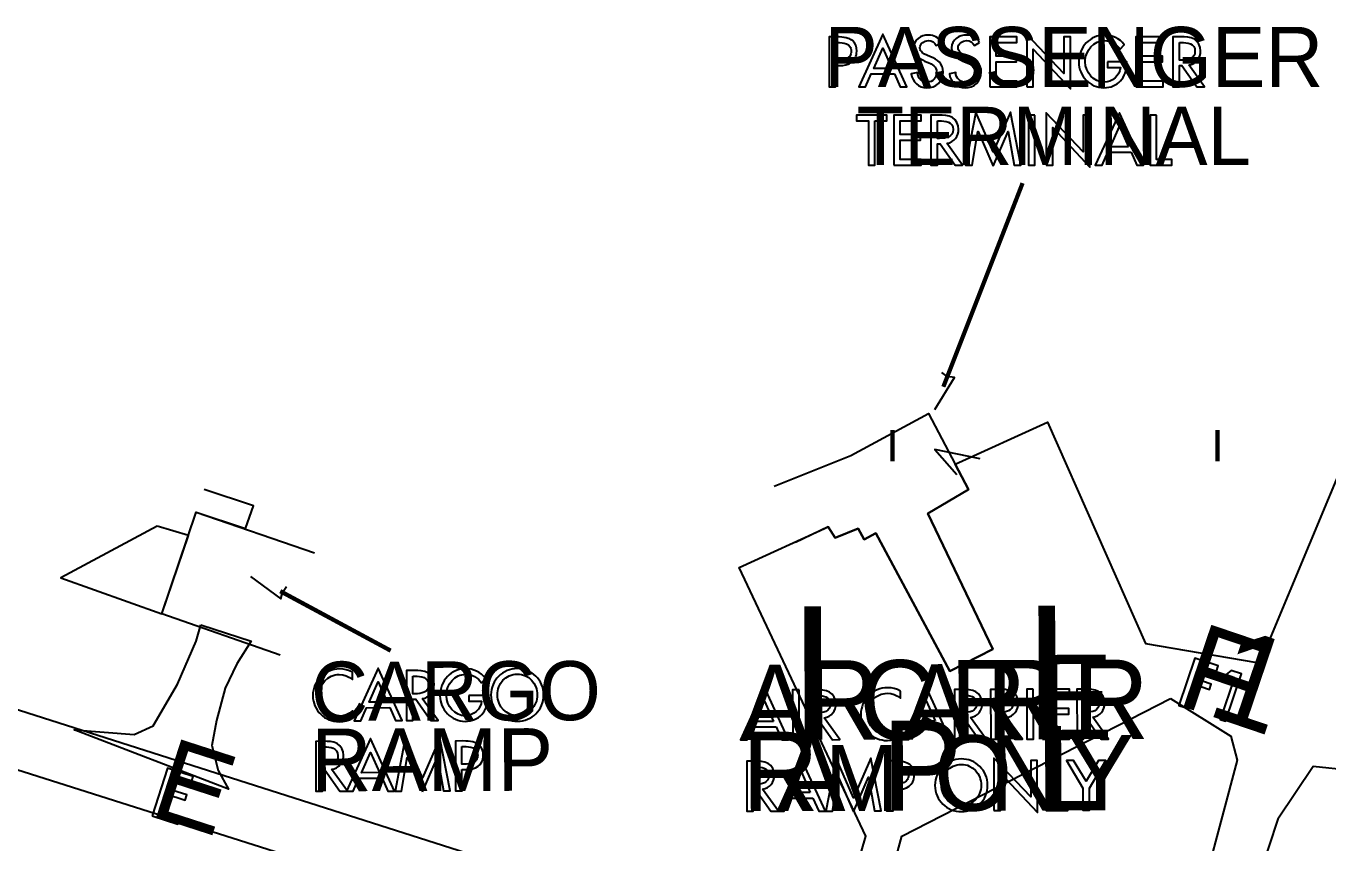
# Model space of a CAD drawing. Extents: x 0.25 to 5.47, y 0.33 to 5.65.
# Drawn here: x 2.484 to 4.146, y 4.317 to 5.36 of the extents above; entities that cross this region are included whole.
import ezdxf

# ---------------------------------------------------------------- set-up
doc = ezdxf.new("R2010")
doc.units = 0
doc.header["$MEASUREMENT"] = 0

msp = doc.modelspace()

# ---------------------------------------------------------------- linework, layer by layer
at = {"color": 0}
for points in [[(3.51753, 5.31), (3.52225, 5.31), (3.52681, 5.31028), (3.53097, 5.31099), (3.53489, 5.31233), (3.53819, 5.31418), (3.54085, 5.31668), (3.54292, 5.31988), (3.54372, 5.32183), (3.54432, 5.32374), (3.5446, 5.32596), (3.54471, 5.32835), (3.54443, 5.33251), (3.54346, 5.3361), (3.54183, 5.33919), (3.53928, 5.34179), (3.53765, 5.34293), (3.53581, 5.34392), (3.53375, 5.34472), (3.53125, 5.34543), (3.5286, 5.34581), (3.52572, 5.34625), (3.52235, 5.34651), (3.51878, 5.34651), (3.50933, 5.34651), (3.50933, 5.28276), (3.51753, 5.28276), (3.51753, 5.31)], [(3.51753, 5.33946), (3.51975, 5.33946), (3.52279, 5.33946), (3.52599, 5.33919), (3.52886, 5.3386), (3.53168, 5.33762), (3.53401, 5.33626), (3.53597, 5.33442), (3.53668, 5.33317), (3.53722, 5.33182), (3.53749, 5.33029), (3.53765, 5.32844), (3.53749, 5.32682), (3.53722, 5.32514), (3.53668, 5.32374), (3.53614, 5.32249), (3.53429, 5.32053), (3.53207, 5.31901), (3.52929, 5.31803), (3.52636, 5.31749), (3.52333, 5.31706), (3.52013, 5.31706), (3.51753, 5.31706), (3.51753, 5.33946)], [(3.59278, 5.29932), (3.60015, 5.28276), (3.60872, 5.28276), (3.57807, 5.34988), (3.54719, 5.28276), (3.55583, 5.28276), (3.56321, 5.29932), (3.59278, 5.29932)], [(3.65294, 5.33957), (3.65136, 5.34179), (3.64974, 5.34358), (3.64789, 5.34526), (3.64583, 5.34651), (3.64361, 5.34765), (3.64128, 5.34831), (3.63889, 5.34874), (3.63624, 5.3489), (3.63265, 5.34864), (3.62918, 5.34793), (3.62597, 5.34651), (3.62304, 5.34472), (3.62071, 5.34233), (3.61876, 5.33957), (3.61762, 5.33626), (3.61724, 5.33251), (3.61751, 5.32932), (3.61833, 5.32656), (3.61974, 5.32417), (3.62153, 5.32194), (3.62358, 5.32015), (3.62597, 5.31863), (3.62864, 5.31722), (3.6314, 5.31581), (3.63569, 5.31401), (3.63971, 5.31207), (3.64318, 5.30957), (3.64475, 5.30794), (3.64567, 5.3061), (3.64638, 5.30404), (3.64665, 5.30154), (3.64654, 5.29904), (3.64583, 5.29665), (3.64475, 5.29443), (3.64333, 5.29249), (3.64165, 5.29096), (3.63971, 5.28971), (3.63737, 5.28901), (3.63499, 5.28874), (3.63249, 5.2889), (3.63015, 5.28961), (3.62804, 5.29069), (3.62608, 5.29221), (3.62457, 5.29406), (3.62349, 5.29611), (3.62278, 5.29861), (3.6225, 5.30111), (3.61431, 5.29943), (3.61513, 5.29568), (3.61654, 5.29221), (3.61849, 5.28917), (3.62099, 5.28651), (3.62375, 5.28444), (3.62696, 5.28293), (3.63053, 5.28196), (3.63433, 5.28168), (3.63846, 5.28196), (3.64236, 5.28304), (3.64583, 5.28472), (3.64887, 5.28711), (3.65136, 5.28999), (3.65332, 5.29335), (3.65457, 5.29719), (3.655, 5.30154), (3.65457, 5.30539), (3.65375, 5.30875), (3.65224, 5.31168), (3.65028, 5.31418), (3.64789, 5.3164), (3.64513, 5.31819), (3.64208, 5.31988), (3.63889, 5.32124), (3.63433, 5.32319), (3.63124, 5.3246), (3.62831, 5.32656), (3.62722, 5.32781), (3.62625, 5.32915), (3.62571, 5.33068), (3.62543, 5.33251), (3.62571, 5.33458), (3.62642, 5.33637), (3.6275, 5.33806), (3.6289, 5.33931), (3.63222, 5.34125), (3.63612, 5.34179), (3.63932, 5.34153), (3.64208, 5.34028), (3.64432, 5.33832), (3.64626, 5.33572), (3.65294, 5.33957)], [(3.70156, 5.33957), (3.69997, 5.34179), (3.69835, 5.34358), (3.6965, 5.34526), (3.69461, 5.34651), (3.69239, 5.34765), (3.69, 5.34831), (3.6875, 5.34874), (3.68485, 5.3489), (3.68126, 5.34864), (3.6779, 5.34793), (3.67458, 5.34651), (3.67182, 5.34472), (3.66932, 5.34233), (3.66749, 5.33957), (3.66624, 5.33626), (3.66585, 5.33251), (3.66612, 5.32932), (3.6671, 5.32656), (3.66835, 5.32417), (3.67014, 5.32194), (3.67236, 5.32015), (3.67469, 5.31863), (3.67736, 5.31722), (3.68001, 5.31581), (3.68446, 5.31401), (3.68847, 5.31207), (3.69194, 5.30957), (3.69336, 5.30794), (3.69444, 5.3061), (3.69515, 5.30404), (3.69542, 5.30154), (3.69515, 5.29904), (3.69444, 5.29665), (3.69347, 5.29443), (3.69206, 5.29249), (3.69026, 5.29096), (3.68832, 5.28971), (3.68608, 5.28901), (3.6836, 5.28874), (3.6811, 5.2889), (3.67876, 5.28961), (3.67665, 5.29069), (3.67486, 5.29221), (3.67333, 5.29406), (3.6721, 5.29611), (3.67139, 5.29861), (3.67122, 5.30111), (3.66292, 5.29943), (3.66374, 5.29568), (3.66515, 5.29221), (3.6671, 5.28917), (3.6696, 5.28651), (3.67253, 5.28444), (3.67567, 5.28293), (3.67914, 5.28196), (3.68294, 5.28168), (3.68707, 5.28196), (3.69097, 5.28304), (3.69444, 5.28472), (3.69749, 5.28711), (3.70014, 5.28999), (3.70193, 5.29335), (3.70318, 5.29719), (3.70361, 5.30154), (3.70335, 5.30539), (3.70236, 5.30875), (3.70096, 5.31168), (3.699, 5.31418), (3.69667, 5.3164), (3.6939, 5.31819), (3.69081, 5.31988), (3.6875, 5.32124), (3.68294, 5.32319), (3.67985, 5.3246), (3.67708, 5.32656), (3.67583, 5.32781), (3.67486, 5.32915), (3.67432, 5.33068), (3.67404, 5.33251), (3.67432, 5.33458), (3.67503, 5.33637), (3.67611, 5.33806), (3.67751, 5.33931), (3.68099, 5.34125), (3.68474, 5.34179), (3.68804, 5.34153), (3.69069, 5.34028), (3.69303, 5.33832), (3.69499, 5.33572), (3.70156, 5.33957)], [(3.71446, 5.28276), (3.74918, 5.28276), (3.74918, 5.28988), (3.72276, 5.28988), (3.72276, 5.31472), (3.74849, 5.31472), (3.74849, 5.32183), (3.72276, 5.32183), (3.72276, 5.33946), (3.74918, 5.33946), (3.74918, 5.34651), (3.71446, 5.34651), (3.71446, 5.28276)], [(3.76183, 5.28276), (3.77013, 5.28276), (3.77013, 5.33083), (3.81739, 5.28017), (3.81739, 5.34651), (3.80903, 5.34651), (3.80903, 5.30003), (3.76183, 5.34972), (3.76183, 5.28276)], [(3.86501, 5.31472), (3.86501, 5.30761), (3.88124, 5.30761), (3.88053, 5.30376), (3.87918, 5.30029), (3.87706, 5.2971), (3.87446, 5.29432), (3.87136, 5.29194), (3.86789, 5.29015), (3.86431, 5.28901), (3.86068, 5.28874), (3.85818, 5.2889), (3.85568, 5.28928), (3.85335, 5.28999), (3.85113, 5.29085), (3.84694, 5.29346), (3.84347, 5.29665), (3.84044, 5.30057), (3.83822, 5.30501), (3.83681, 5.30957), (3.83626, 5.31456), (3.83637, 5.31739), (3.83681, 5.31999), (3.83735, 5.32264), (3.83822, 5.32514), (3.84056, 5.32986), (3.84358, 5.33388), (3.84722, 5.33724), (3.85151, 5.33974), (3.85374, 5.34071), (3.85622, 5.34125), (3.85872, 5.34169), (3.86139, 5.34179), (3.86415, 5.34169), (3.86697, 5.3411), (3.86974, 5.34011), (3.87235, 5.33886), (3.87483, 5.33724), (3.87706, 5.33539), (3.87918, 5.33317), (3.88097, 5.33083), (3.88624, 5.33653), (3.8839, 5.33931), (3.88124, 5.34179), (3.87819, 5.34403), (3.875, 5.34581), (3.87169, 5.34706), (3.86822, 5.34819), (3.86458, 5.34874), (3.86094, 5.3489), (3.85764, 5.34874), (3.85444, 5.34819), (3.85124, 5.34739), (3.84819, 5.34625), (3.84543, 5.34483), (3.84267, 5.34304), (3.84011, 5.3411), (3.83778, 5.33886), (3.83556, 5.33637), (3.83376, 5.33376), (3.83208, 5.33094), (3.83068, 5.3279), (3.82958, 5.32471), (3.82878, 5.3214), (3.82818, 5.31793), (3.82807, 5.31429), (3.82818, 5.31108), (3.82878, 5.30794), (3.82943, 5.30474), (3.83057, 5.30181), (3.83192, 5.29904), (3.83361, 5.29622), (3.83539, 5.29372), (3.83751, 5.29139), (3.83985, 5.28928), (3.84233, 5.28738), (3.845, 5.28569), (3.84776, 5.28429), (3.85069, 5.28321), (3.85374, 5.28233), (3.85693, 5.28179), (3.86014, 5.28168), (3.86333, 5.28179), (3.86654, 5.28222), (3.86947, 5.28293), (3.87207, 5.28401), (3.87472, 5.28526), (3.87706, 5.28668), (3.87929, 5.28847), (3.8814, 5.29042), (3.88319, 5.29249), (3.88487, 5.29486), (3.88624, 5.29753), (3.88737, 5.30013), (3.88818, 5.3029), (3.88889, 5.30599), (3.88932, 5.30903), (3.88943, 5.31222), (3.88943, 5.31472), (3.86501, 5.31472)], [(3.90099, 5.28276), (3.93571, 5.28276), (3.93571, 5.28988), (3.90918, 5.28988), (3.90918, 5.31472), (3.93485, 5.31472), (3.93485, 5.32183), (3.90918, 5.32183), (3.90918, 5.33946), (3.93571, 5.33946), (3.93571, 5.34651), (3.90099, 5.34651), (3.90099, 5.28276)], [(3.96847, 5.31082), (3.97179, 5.31153), (3.97488, 5.31278), (3.97738, 5.31456), (3.9796, 5.31694), (3.98139, 5.31944), (3.98264, 5.32237), (3.98346, 5.32542), (3.98361, 5.32878), (3.98318, 5.33306), (3.98156, 5.33724), (3.979, 5.34082), (3.97569, 5.34358), (3.97151, 5.34526), (3.96724, 5.34625), (3.96262, 5.34651), (3.95817, 5.34651), (3.94819, 5.34651), (3.94819, 5.28276), (3.95654, 5.28276), (3.95654, 5.31), (3.95985, 5.31), (3.979, 5.28276), (3.9885, 5.28276), (3.96847, 5.31082)], [(3.95654, 5.33946), (3.95876, 5.33946), (3.96181, 5.33946), (3.96485, 5.33919), (3.96793, 5.3386), (3.97071, 5.33762), (3.97304, 5.33626), (3.97499, 5.33415), (3.97613, 5.33165), (3.97651, 5.32844), (3.97624, 5.32514), (3.97499, 5.32249), (3.97331, 5.32042), (3.97097, 5.31901), (3.96832, 5.31803), (3.96544, 5.31749), (3.96224, 5.31706), (3.95915, 5.31706), (3.95654, 5.31706), (3.95654, 5.33946)], [(3.58946, 5.30637), (3.56651, 5.30637), (3.57807, 5.33236), (3.58946, 5.30637)], [(3.56793, 5.23958), (3.58317, 5.23958), (3.58317, 5.24669), (3.54443, 5.24669), (3.54443, 5.23958), (3.55974, 5.23958), (3.55974, 5.18278), (3.56793, 5.18278), (3.56793, 5.23958)], [(3.59207, 5.18278), (3.62679, 5.18278), (3.62679, 5.18989), (3.60026, 5.18989), (3.60026, 5.21474), (3.62597, 5.21474), (3.62597, 5.22179), (3.60026, 5.22179), (3.60026, 5.23958), (3.62679, 5.23958), (3.62679, 5.24669), (3.59207, 5.24669), (3.59207, 5.18278)], [(3.65956, 5.21083), (3.66292, 5.21153), (3.66596, 5.21289), (3.66846, 5.21474), (3.67068, 5.21696), (3.67253, 5.21946), (3.67378, 5.22239), (3.67458, 5.22542), (3.67469, 5.22874), (3.67432, 5.23318), (3.67264, 5.23719), (3.67014, 5.24083), (3.66683, 5.2436), (3.66265, 5.24528), (3.65831, 5.24625), (3.65375, 5.24653), (3.64931, 5.24669), (3.63932, 5.24669), (3.63932, 5.18278), (3.64762, 5.18278), (3.64762, 5.21001), (3.65099, 5.21001), (3.67014, 5.18278), (3.67958, 5.18278), (3.65956, 5.21083)], [(3.64762, 5.23958), (3.64985, 5.23958), (3.65294, 5.23942), (3.65597, 5.23915), (3.65901, 5.23861), (3.66178, 5.23763), (3.66417, 5.23628), (3.66612, 5.23432), (3.66721, 5.23167), (3.66764, 5.22846), (3.66737, 5.22515), (3.66612, 5.2225), (3.66444, 5.22054), (3.66211, 5.21903), (3.65944, 5.21804), (3.65653, 5.2175), (3.65332, 5.21724), (3.65028, 5.21707), (3.64762, 5.21707), (3.64762, 5.23958)], [(3.71892, 5.18164), (3.73807, 5.22597), (3.73817, 5.22597), (3.74571, 5.18278), (3.75401, 5.18278), (3.74083, 5.25028), (3.71892, 5.19971), (3.69683, 5.25028), (3.68375, 5.18278), (3.69194, 5.18278), (3.69943, 5.22569), (3.6996, 5.22569), (3.71892, 5.18164)], [(3.77225, 5.24669), (3.76389, 5.24669), (3.76389, 5.18278), (3.77225, 5.18278), (3.77225, 5.24669)], [(3.78668, 5.18278), (3.79486, 5.18278), (3.79486, 5.23085), (3.84224, 5.18012), (3.84224, 5.24669), (3.83388, 5.24669), (3.83388, 5.19997), (3.78668, 5.24972), (3.78668, 5.18278)], [(3.89486, 5.19933), (3.90207, 5.18278), (3.91069, 5.18278), (3.87999, 5.24983), (3.84928, 5.18278), (3.85792, 5.18278), (3.86529, 5.19933), (3.89486, 5.19933)], [(3.92751, 5.24669), (3.91917, 5.24669), (3.91917, 5.18278), (3.94694, 5.18278), (3.94694, 5.18989), (3.92751, 5.18989), (3.92751, 5.24669)], [(3.89154, 5.20638), (3.8686, 5.20638), (3.87999, 5.23236), (3.89154, 5.20638)], [(3.64432, 4.87082), (3.66932, 4.91178), (3.66026, 4.91292), (3.65332, 4.91792)], [(3.43946, 4.77289), (3.53737, 4.81196), (3.63639, 4.86583), (3.68733, 4.76888), (3.63525, 4.7379), (3.71832, 4.56489), (3.66336, 4.53694), (3.56928, 4.71289), (3.55431, 4.70486), (3.54639, 4.71892), (3.51736, 4.70692), (3.50836, 4.72097), (3.46636, 4.70096)], [(2.70156, 4.73986), (2.76443, 4.71892), (2.77447, 4.74794), (2.71153, 4.76888)], [(2.65153, 4.72194), (2.52849, 4.65597), (2.6575, 4.60986), (2.69151, 4.70985), (2.65153, 4.72194)], [(2.77083, 4.6575), (2.80957, 4.6289), (2.81153, 4.63737), (2.81694, 4.64475)], [(2.90082, 4.53543), (2.89708, 4.53722), (2.89307, 4.53863), (2.88889, 4.53928), (2.88471, 4.53961), (2.88112, 4.53944), (2.87776, 4.5389), (2.87446, 4.53803), (2.87125, 4.53694), (2.86833, 4.53554), (2.86556, 4.5339), (2.8629, 4.53196), (2.8604, 4.52974), (2.85818, 4.52735), (2.85622, 4.52474), (2.85444, 4.52192), (2.85308, 4.51888), (2.85194, 4.51585), (2.85113, 4.51247), (2.85053, 4.509), (2.85042, 4.50543), (2.85053, 4.50196), (2.85113, 4.49858), (2.85194, 4.49544), (2.85308, 4.49235), (2.8546, 4.48942), (2.85622, 4.48665), (2.85818, 4.48406), (2.8604, 4.48182), (2.86279, 4.4796), (2.8654, 4.47775), (2.86822, 4.47613), (2.8711, 4.47472), (2.87418, 4.47364), (2.87739, 4.47293), (2.88069, 4.47239), (2.88417, 4.47222), (2.88846, 4.4725), (2.89279, 4.47331), (2.89708, 4.47472), (2.90099, 4.47667), (2.90099, 4.48611), (2.89708, 4.48318), (2.8929, 4.48112), (2.88846, 4.47971), (2.8839, 4.47933), (2.88124, 4.47944), (2.87864, 4.47987), (2.87625, 4.48058), (2.87392, 4.48139), (2.86957, 4.48389), (2.86583, 4.48719), (2.8629, 4.4911), (2.86057, 4.49556), (2.85969, 4.49804), (2.85915, 4.50054), (2.85872, 4.50304), (2.85861, 4.50569), (2.85872, 4.50846), (2.85915, 4.51112), (2.85969, 4.51361), (2.86057, 4.51594), (2.86279, 4.52056), (2.86583, 4.52458), (2.86957, 4.52778), (2.87392, 4.53028), (2.87625, 4.53125), (2.87875, 4.53196), (2.88124, 4.53233), (2.8839, 4.5325), (2.88846, 4.53207), (2.8929, 4.53082), (2.89708, 4.52886), (2.90082, 4.5261), (2.90082, 4.53543)], [(2.94846, 4.49013), (2.95594, 4.47364), (2.96457, 4.47364), (2.9336, 4.54058), (2.90306, 4.47347), (2.91168, 4.47347), (2.91906, 4.49001), (2.94846, 4.49013)], [(2.99013, 4.50168), (2.99349, 4.50239), (2.99653, 4.50375), (2.99903, 4.50553), (3.00125, 4.50776), (3.00304, 4.51042), (3.00429, 4.51318), (3.00499, 4.51639), (3.00526, 4.51958), (3.00472, 4.52403), (3.00319, 4.52806), (3.00071, 4.53168), (2.99724, 4.53444), (2.99322, 4.53614), (2.98876, 4.53711), (2.98432, 4.53738), (2.97987, 4.53738), (2.96983, 4.53738), (2.97, 4.47364), (2.97819, 4.47364), (2.97819, 4.50082), (2.98167, 4.50082), (3.00082, 4.47374), (3.01025, 4.47374), (2.99013, 4.50168)], [(3.04943, 4.50569), (3.04958, 4.49858), (3.06569, 4.49858), (3.06515, 4.49485), (3.06375, 4.49126), (3.06168, 4.48807), (3.05903, 4.48529), (3.05599, 4.48292), (3.05251, 4.48122), (3.04889, 4.48014), (3.04531, 4.47971), (3.04275, 4.47987), (3.04025, 4.48025), (3.03792, 4.48096), (3.03569, 4.48182), (3.03153, 4.48432), (3.02794, 4.48763), (3.02501, 4.49154), (3.02279, 4.49582), (3.02138, 4.50054), (3.02083, 4.50543), (3.021, 4.50819), (3.02126, 4.51096), (3.02192, 4.51361), (3.02279, 4.51611), (3.02501, 4.52067), (3.02806, 4.52485), (3.03168, 4.52821), (3.03597, 4.53071), (3.03819, 4.53168), (3.04069, 4.53222), (3.04318, 4.53267), (3.04585, 4.53293), (3.04861, 4.53267), (3.05154, 4.53207), (3.05414, 4.53108), (3.05681, 4.52983), (3.05931, 4.52832), (3.06168, 4.52636), (3.06375, 4.52431), (3.06554, 4.52192), (3.07069, 4.5275), (3.06836, 4.53043), (3.06569, 4.53293), (3.06267, 4.535), (3.05946, 4.53678), (3.0561, 4.53819), (3.05263, 4.53917), (3.04904, 4.53971), (3.04542, 4.53999), (3.0421, 4.53971), (3.0389, 4.53917), (3.03569, 4.53836), (3.03267, 4.53722), (3.02983, 4.53581), (3.02707, 4.53401), (3.02458, 4.53207), (3.02225, 4.52983), (3.02013, 4.52735), (3.01818, 4.52474), (3.01654, 4.52181), (3.01514, 4.51878), (3.01406, 4.51557), (3.01318, 4.51221), (3.01281, 4.50874), (3.01247, 4.50515), (3.01281, 4.50196), (3.01318, 4.49875), (3.01406, 4.49571), (3.01514, 4.49278), (3.01654, 4.48986), (3.01818, 4.48719), (3.02001, 4.48469), (3.02208, 4.48236), (3.02447, 4.48014), (3.02681, 4.47835), (3.02957, 4.47667), (3.03233, 4.47526), (3.03526, 4.47418), (3.03836, 4.47331), (3.0415, 4.47276), (3.04471, 4.47265), (3.0479, 4.47276), (3.05111, 4.47319), (3.05404, 4.47401), (3.05664, 4.47499), (3.05931, 4.47624), (3.06168, 4.47775), (3.06392, 4.47944), (3.06597, 4.48139), (3.06776, 4.48361), (3.06944, 4.48594), (3.07069, 4.4885), (3.07194, 4.4911), (3.07275, 4.49403), (3.07346, 4.49696), (3.07389, 4.50017), (3.074, 4.50331), (3.074, 4.50569), (3.04943, 4.50569)], [(3.11128, 4.54015), (3.10792, 4.53988), (3.1046, 4.53944), (3.1014, 4.53863), (3.09831, 4.53749), (3.09543, 4.53597), (3.09267, 4.53429), (3.09, 4.5325), (3.08763, 4.53028), (3.08539, 4.52794), (3.0835, 4.52528), (3.08182, 4.52251), (3.0804, 4.51958), (3.07932, 4.51639), (3.07835, 4.51318), (3.0779, 4.50987), (3.07781, 4.5064), (3.0779, 4.50276), (3.07844, 4.49929), (3.07932, 4.49599), (3.0804, 4.49289), (3.08182, 4.48986), (3.08361, 4.48708), (3.08556, 4.4846), (3.08763, 4.48221), (3.09011, 4.48014), (3.09278, 4.47819), (3.09554, 4.47667), (3.09847, 4.47526), (3.10151, 4.47418), (3.10471, 4.47331), (3.10807, 4.47293), (3.11154, 4.47276), (3.11486, 4.47293), (3.11822, 4.47347), (3.12136, 4.47418), (3.12446, 4.47526), (3.12739, 4.47667), (3.13015, 4.47835), (3.13276, 4.48014), (3.13514, 4.48236), (3.13738, 4.48469), (3.13932, 4.48719), (3.14094, 4.49001), (3.14236, 4.49306), (3.14361, 4.4961), (3.14442, 4.49946), (3.14486, 4.50293), (3.14501, 4.50651), (3.14486, 4.50999), (3.14432, 4.51335), (3.14344, 4.51665), (3.14236, 4.51975), (3.14085, 4.52262), (3.13917, 4.52539), (3.13721, 4.52806), (3.13499, 4.53043), (3.13265, 4.5325), (3.12999, 4.53444), (3.12722, 4.53614), (3.12429, 4.53749), (3.1211, 4.53863), (3.11789, 4.53944), (3.11475, 4.53999), (3.11128, 4.54015)], [(4.00375, 4.53668), (4.00597, 4.54335), (3.9764, 4.5535), (3.95583, 4.49306), (3.96376, 4.4904), (3.97401, 4.52056), (3.99501, 4.51346), (3.99735, 4.52013), (3.97624, 4.52735), (3.98193, 4.54406), (4.00375, 4.53668)], [(4.02681, 4.52886), (4.00863, 4.47515), (4.01531, 4.47293), (4.03581, 4.53331), (4.02279, 4.53776), (4.01628, 4.5325), (4.02681, 4.52886)], [(2.94515, 4.49724), (2.92236, 4.49707), (2.93375, 4.52306), (2.94515, 4.49724)], [(2.97819, 4.53028), (2.98025, 4.53028), (2.98346, 4.53028), (2.98654, 4.53), (2.98958, 4.52946), (2.99235, 4.52849), (2.99474, 4.52707), (2.99653, 4.52512), (2.99778, 4.52251), (2.99821, 4.51932), (2.99778, 4.51594), (2.99669, 4.51335), (2.99485, 4.51139), (2.99262, 4.50987), (2.99001, 4.5089), (2.98708, 4.50836), (2.98389, 4.50792), (2.98085, 4.50792), (2.97819, 4.50792), (2.97819, 4.53028)], [(3.11139, 4.47987), (3.10889, 4.47999), (3.10639, 4.48042), (3.104, 4.48096), (3.10167, 4.48193), (3.09739, 4.48432), (3.09358, 4.48753), (3.09044, 4.49137), (3.08806, 4.49582), (3.08724, 4.49832), (3.08653, 4.50097), (3.0861, 4.50364), (3.08599, 4.5064), (3.0861, 4.509), (3.08637, 4.51167), (3.08708, 4.51417), (3.08778, 4.51665), (3.09, 4.52111), (3.09304, 4.52512), (3.09668, 4.52832), (3.10113, 4.53082), (3.10346, 4.53179), (3.10596, 4.5325), (3.10861, 4.53293), (3.11139, 4.53304), (3.11404, 4.53293), (3.11664, 4.5325), (3.11914, 4.53179), (3.12169, 4.53097), (3.12597, 4.52849), (3.12956, 4.52512), (3.13265, 4.52126), (3.13487, 4.51682), (3.13569, 4.51432), (3.13624, 4.51183), (3.13667, 4.50917), (3.13683, 4.50651), (3.13667, 4.50375), (3.13624, 4.50108), (3.13569, 4.49849), (3.13471, 4.49599), (3.13238, 4.49154), (3.12929, 4.48753), (3.12554, 4.48432), (3.12125, 4.48193), (3.11888, 4.48096), (3.11654, 4.48042), (3.11404, 4.47999), (3.11139, 4.47987)], [(3.44168, 4.46556), (3.449, 4.449), (3.45763, 4.449), (3.42681, 4.51611), (3.39626, 4.44889), (3.40483, 4.449), (3.41211, 4.46556), (3.44168, 4.46556)], [(3.47125, 4.51292), (3.46289, 4.51292), (3.46306, 4.44917), (3.4714, 4.44917), (3.47125, 4.51292)], [(3.50293, 4.47721), (3.5064, 4.47792), (3.50933, 4.47933), (3.51193, 4.48112), (3.51406, 4.48335), (3.51585, 4.48583), (3.51708, 4.48876), (3.5179, 4.49197), (3.51818, 4.49511), (3.51764, 4.49957), (3.51594, 4.50364), (3.51346, 4.50722), (3.50999, 4.50999), (3.50597, 4.51167), (3.50151, 4.51264), (3.49707, 4.51292), (3.49262, 4.51292), (3.48264, 4.51292), (3.48281, 4.44917), (3.4911, 4.44917), (3.491, 4.4764), (3.49447, 4.4764), (3.51361, 4.44917), (3.52306, 4.44933), (3.50293, 4.47721)], [(3.491, 4.50586), (3.49322, 4.50586), (3.49625, 4.50586), (3.49929, 4.50553), (3.50239, 4.50499), (3.50515, 4.50401), (3.50749, 4.50265), (3.50944, 4.50071), (3.51058, 4.49804), (3.51112, 4.49485), (3.51069, 4.49154), (3.50944, 4.48888), (3.50776, 4.48682), (3.50543, 4.4854), (3.50276, 4.48443), (3.49983, 4.48389), (3.49681, 4.48346), (3.4936, 4.48346), (3.491, 4.48346), (3.491, 4.50586)], [(3.60042, 4.51139), (3.59668, 4.51318), (3.59267, 4.5146), (3.58849, 4.51531), (3.58431, 4.51557), (3.58068, 4.5154), (3.57736, 4.51486), (3.574, 4.51406), (3.57096, 4.51292), (3.56793, 4.5115), (3.56515, 4.50987), (3.5625, 4.50792), (3.56, 4.50569), (3.55778, 4.50331), (3.55583, 4.50071), (3.55404, 4.49794), (3.55263, 4.49485), (3.55154, 4.49181), (3.55067, 4.4885), (3.55012, 4.48503), (3.55003, 4.48139), (3.55012, 4.47792), (3.55067, 4.47461), (3.55154, 4.4714), (3.55263, 4.46832), (3.55414, 4.46544), (3.55583, 4.46262), (3.55778, 4.46001), (3.56, 4.45779), (3.56233, 4.45557), (3.565, 4.45378), (3.56776, 4.4521), (3.57069, 4.45068), (3.57389, 4.4496), (3.5771, 4.44889), (3.58029, 4.44835), (3.58376, 4.44819), (3.58806, 4.44846), (3.59233, 4.44933), (3.59668, 4.45068), (3.60053, 4.45264), (3.60053, 4.46208), (3.59679, 4.45915), (3.59267, 4.45708), (3.58806, 4.45568), (3.5835, 4.45529), (3.58083, 4.4554), (3.57835, 4.45583), (3.57585, 4.45654), (3.57346, 4.45736), (3.56917, 4.45985), (3.56554, 4.46322), (3.5625, 4.46707), (3.56011, 4.47151), (3.55931, 4.47401), (3.55875, 4.47651), (3.55832, 4.479), (3.55821, 4.48167), (3.55832, 4.48443), (3.55875, 4.48708), (3.55931, 4.48958), (3.56011, 4.49197), (3.56233, 4.49653), (3.56543, 4.50054), (3.56917, 4.50375), (3.57346, 4.50624), (3.57585, 4.50722), (3.57835, 4.50792), (3.58083, 4.50836), (3.5835, 4.50846), (3.58806, 4.50803), (3.5925, 4.50678), (3.59668, 4.50489), (3.60042, 4.50206), (3.60042, 4.51139)], [(3.64822, 4.4661), (3.65554, 4.4496), (3.66417, 4.4496), (3.63319, 4.51654), (3.60265, 4.44943), (3.61128, 4.44943), (3.6186, 4.46599), (3.64822, 4.4661)], [(3.68972, 4.47765), (3.69303, 4.47835), (3.69613, 4.47971), (3.69874, 4.48156), (3.70085, 4.48372), (3.70264, 4.48639), (3.70389, 4.48915), (3.70469, 4.49235), (3.70486, 4.49556), (3.70432, 4.5), (3.70281, 4.50401), (3.70031, 4.50765), (3.69683, 4.51042), (3.69276, 4.5121), (3.68832, 4.51307), (3.68386, 4.51335), (3.67947, 4.51335), (3.66943, 4.51335), (3.6696, 4.4496), (3.6779, 4.4496), (3.67779, 4.47678), (3.68126, 4.47678), (3.70042, 4.44971), (3.70985, 4.44971), (3.68972, 4.47765)], [(3.67779, 4.50624), (3.67985, 4.50624), (3.68306, 4.50624), (3.68608, 4.50597), (3.68918, 4.50543), (3.69194, 4.50444), (3.69428, 4.50304), (3.69613, 4.50108), (3.69737, 4.49849), (3.69775, 4.49528), (3.69737, 4.49197), (3.69624, 4.48931), (3.69461, 4.48736), (3.69222, 4.48583), (3.68956, 4.48486), (3.68668, 4.48432), (3.6836, 4.48389), (3.68039, 4.48389), (3.67779, 4.48389), (3.67779, 4.50624)], [(3.73594, 4.47775), (3.73931, 4.47846), (3.74224, 4.47971), (3.74485, 4.48167), (3.74707, 4.48389), (3.74875, 4.48639), (3.75, 4.48931), (3.75082, 4.49235), (3.75108, 4.49571), (3.75054, 4.50017), (3.74903, 4.50418), (3.74636, 4.50776), (3.74306, 4.51058), (3.73888, 4.51221), (3.7346, 4.51318), (3.73014, 4.51346), (3.72569, 4.51346), (3.71556, 4.51346), (3.71582, 4.44971), (3.72401, 4.44971), (3.72401, 4.47694), (3.72738, 4.47694), (3.74669, 4.44971), (3.75613, 4.44987), (3.73594, 4.47775)], [(3.7239, 4.5064), (3.72613, 4.5064), (3.72917, 4.5064), (3.73236, 4.50613), (3.73529, 4.50543), (3.73807, 4.50456), (3.7404, 4.50319), (3.74235, 4.50125), (3.7436, 4.49858), (3.74403, 4.49544), (3.7436, 4.49208), (3.74251, 4.48942), (3.74067, 4.48736), (3.7385, 4.48594), (3.73583, 4.48503), (3.73281, 4.48432), (3.72971, 4.48406), (3.72651, 4.48406), (3.72401, 4.48406), (3.7239, 4.5064)], [(3.77013, 4.51361), (3.76183, 4.51361), (3.76193, 4.44987), (3.77029, 4.44987), (3.77013, 4.51361)], [(3.78168, 4.44987), (3.8164, 4.44997), (3.8164, 4.45708), (3.78999, 4.45692), (3.78988, 4.48182), (3.81554, 4.48182), (3.81554, 4.48888), (3.78988, 4.48888), (3.78988, 4.50651), (3.81625, 4.50667), (3.81625, 4.51372), (3.78153, 4.51361), (3.78168, 4.44987)], [(3.84614, 4.47792), (3.84961, 4.47874), (3.85249, 4.47999), (3.85514, 4.48182), (3.85721, 4.48406), (3.85906, 4.48665), (3.86029, 4.48958), (3.86111, 4.49262), (3.86139, 4.49599), (3.86083, 4.50043), (3.85915, 4.50444), (3.85667, 4.50803), (3.85319, 4.51085), (3.84918, 4.51247), (3.84472, 4.51335), (3.84028, 4.51372), (3.83583, 4.51372), (3.82585, 4.51372), (3.82596, 4.44997), (3.83431, 4.44997), (3.83415, 4.47711), (3.83762, 4.47711), (3.85682, 4.44997), (3.86626, 4.44997), (3.84614, 4.47792)], [(3.83415, 4.50667), (3.83637, 4.50667), (3.83946, 4.50667), (3.8425, 4.5064), (3.84554, 4.50569), (3.84831, 4.50489), (3.85069, 4.50331), (3.85265, 4.50142), (3.85374, 4.49892), (3.85433, 4.49556), (3.85389, 4.49235), (3.85265, 4.48975), (3.85097, 4.48763), (3.84864, 4.48628), (3.84597, 4.48529), (3.84304, 4.4846), (3.84, 4.48432), (3.83681, 4.48432), (3.83415, 4.48415), (3.83415, 4.50667)], [(3.43832, 4.47265), (3.41542, 4.47265), (3.42681, 4.49858), (3.43832, 4.47265)], [(3.64475, 4.47319), (3.62196, 4.47304), (3.63336, 4.49903), (3.64475, 4.47319)], [(2.87429, 4.4114), (2.87765, 4.41211), (2.88069, 4.41347), (2.88336, 4.41525), (2.88542, 4.41749), (2.88721, 4.42014), (2.88846, 4.4229), (2.88932, 4.42611), (2.8896, 4.42931), (2.88906, 4.43375), (2.88738, 4.43793), (2.88487, 4.4414), (2.8814, 4.44428), (2.87739, 4.44596), (2.87294, 4.44683), (2.86849, 4.4471), (2.86404, 4.44721), (2.854, 4.4471), (2.85417, 4.38336), (2.86253, 4.38336), (2.86236, 4.41054), (2.86583, 4.41054), (2.88499, 4.38346), (2.89442, 4.38346), (2.87429, 4.4114)], [(2.86236, 4.44015), (2.86442, 4.44015), (2.86762, 4.44), (2.87071, 4.43972), (2.87375, 4.43918), (2.87651, 4.43821), (2.8789, 4.43679), (2.88069, 4.43485), (2.88194, 4.43224), (2.88249, 4.42904), (2.88211, 4.42567), (2.88086, 4.42307), (2.87918, 4.42111), (2.87679, 4.4196), (2.87418, 4.41862), (2.87125, 4.41808), (2.86822, 4.41775), (2.86501, 4.41764), (2.86236, 4.41764), (2.86236, 4.44015)], [(2.93875, 4.40012), (2.94613, 4.38363), (2.95469, 4.38363), (2.92389, 4.45057), (2.89333, 4.38346), (2.90196, 4.38346), (2.90918, 4.40001), (2.93875, 4.40012)], [(2.99056, 4.38249), (3.0096, 4.42681), (3.00971, 4.42681), (3.01736, 4.38374), (3.02556, 4.38374), (3.01238, 4.45111), (2.9904, 4.40056), (2.96832, 4.45111), (2.9554, 4.38363), (2.9636, 4.38363), (2.97097, 4.42654), (2.97114, 4.42654), (2.99056, 4.38249)], [(3.04069, 4.41097), (3.04542, 4.41097), (3.05003, 4.41124), (3.05431, 4.41194), (3.05806, 4.41336), (3.06142, 4.41525), (3.06401, 4.41775), (3.06614, 4.42096), (3.06694, 4.42279), (3.06749, 4.42486), (3.06776, 4.42708), (3.06793, 4.42947), (3.06765, 4.43349), (3.06668, 4.43707), (3.065, 4.44026), (3.06233, 4.44276), (3.06082, 4.4439), (3.05886, 4.44488), (3.05681, 4.44569), (3.05447, 4.4464), (3.05181, 4.44694), (3.04878, 4.44737), (3.04557, 4.44749), (3.04194, 4.44764), (3.03233, 4.44749), (3.0325, 4.38374), (3.04085, 4.38374), (3.04069, 4.41097)], [(3.04069, 4.44054), (3.04292, 4.44054), (3.04596, 4.44043), (3.04904, 4.44015), (3.05208, 4.43956), (3.05485, 4.43875), (3.05724, 4.43733), (3.05919, 4.43544), (3.05985, 4.43419), (3.06028, 4.43294), (3.06071, 4.43126), (3.06082, 4.42958), (3.06071, 4.42779), (3.06044, 4.42626), (3.05985, 4.42486), (3.05931, 4.42361), (3.05751, 4.42156), (3.05528, 4.42014), (3.05251, 4.41906), (3.04958, 4.41846), (3.04656, 4.41818), (3.04335, 4.41808), (3.04069, 4.41808), (3.04069, 4.44054)], [(2.93544, 4.40722), (2.91249, 4.40707), (2.92389, 4.43306), (2.93544, 4.40722)], [(3.42443, 4.38596), (3.42779, 4.38683), (3.43083, 4.38807), (3.43332, 4.38986), (3.43554, 4.39208), (3.43733, 4.39475), (3.43858, 4.39762), (3.43929, 4.40072), (3.43956, 4.40403), (3.43901, 4.40831), (3.4375, 4.41249), (3.435, 4.41612), (3.43153, 4.41889), (3.42751, 4.42057), (3.42307, 4.42139), (3.41863, 4.42165), (3.41417, 4.42182), (3.40419, 4.42182), (3.40429, 4.35792), (3.41249, 4.35807), (3.41249, 4.38514), (3.41585, 4.38514), (3.43511, 4.35807), (3.44461, 4.35807), (3.42443, 4.38596)], [(3.48876, 4.37472), (3.49625, 4.35818), (3.50489, 4.35818), (3.4739, 4.42529), (3.44336, 4.35807), (3.45193, 4.35807), (3.45931, 4.37457), (3.48876, 4.37472)], [(3.54058, 4.3571), (3.55974, 4.40136), (3.55985, 4.40136), (3.56749, 4.35835), (3.57568, 4.35835), (3.5625, 4.42583), (3.54058, 4.37517), (3.51844, 4.42567), (3.50543, 4.35818), (3.51372, 4.35818), (3.52111, 4.4011), (3.52126, 4.4011), (3.54058, 4.3571)], [(3.59082, 4.38558), (3.59554, 4.38558), (3.60015, 4.38585), (3.60433, 4.38667), (3.60818, 4.38792), (3.61154, 4.38986), (3.61415, 4.39236), (3.61626, 4.39556), (3.61697, 4.39735), (3.61751, 4.39947), (3.61789, 4.40169), (3.61789, 4.40403), (3.61762, 4.40804), (3.61664, 4.41168), (3.61501, 4.41488), (3.61253, 4.41749), (3.61094, 4.41846), (3.60906, 4.41943), (3.60693, 4.42031), (3.6046, 4.42096), (3.60178, 4.42156), (3.5989, 4.42193), (3.59554, 4.4221), (3.59196, 4.42219), (3.58251, 4.42219), (3.58263, 4.35835), (3.59099, 4.35846), (3.59082, 4.38558)], [(3.67806, 4.42469), (3.67469, 4.42458), (3.67139, 4.42404), (3.66818, 4.42318), (3.66515, 4.4221), (3.66222, 4.42068), (3.65944, 4.41906), (3.65679, 4.4171), (3.65446, 4.41499), (3.65224, 4.41249), (3.65028, 4.41), (3.6486, 4.40722), (3.64725, 4.40419), (3.646, 4.4011), (3.64513, 4.39789), (3.64475, 4.39442), (3.64458, 4.39094), (3.64475, 4.38737), (3.64529, 4.384), (3.64611, 4.38069), (3.64725, 4.3775), (3.6486, 4.37457), (3.65039, 4.37181), (3.65235, 4.36931), (3.65446, 4.36697), (3.65696, 4.36475), (3.65944, 4.3629), (3.66238, 4.36128), (3.66525, 4.35986), (3.66835, 4.35889), (3.67156, 4.35807), (3.67486, 4.35764), (3.67833, 4.35747), (3.68164, 4.35764), (3.685, 4.35807), (3.68821, 4.35889), (3.69125, 4.36003), (3.69417, 4.36139), (3.69694, 4.3629), (3.6996, 4.36486), (3.70193, 4.36697), (3.70415, 4.36931), (3.70611, 4.37196), (3.70779, 4.37472), (3.70915, 4.37765), (3.71029, 4.38086), (3.7111, 4.38417), (3.71164, 4.38764), (3.71181, 4.39111), (3.71164, 4.39475), (3.7111, 4.39806), (3.71029, 4.40126), (3.70915, 4.40429), (3.70763, 4.40733), (3.70594, 4.41015), (3.70404, 4.41265), (3.70182, 4.41499), (3.69943, 4.41721), (3.69683, 4.41917), (3.69401, 4.42085), (3.69114, 4.42219), (3.68793, 4.42333), (3.68474, 4.42415), (3.68153, 4.42458), (3.67806, 4.42469)], [(3.71972, 4.35872), (3.72808, 4.35872), (3.72792, 4.40679), (3.77528, 4.35622), (3.77512, 4.42264), (3.76682, 4.42264), (3.76693, 4.37608), (3.71957, 4.42557), (3.71972, 4.35872)], [(3.7946, 4.42264), (3.7864, 4.42264), (3.78651, 4.35889), (3.81429, 4.35889), (3.81429, 4.366), (3.79471, 4.366), (3.7946, 4.42264)], [(3.83333, 4.38721), (3.8335, 4.35906), (3.84169, 4.35906), (3.84169, 4.38737), (3.86253, 4.42279), (3.85335, 4.42279), (3.83751, 4.39611), (3.8215, 4.42279), (3.81233, 4.42279), (3.83333, 4.38721)], [(2.64513, 4.35211), (2.67817, 4.34136), (2.68028, 4.34819), (2.65517, 4.35639), (2.66276, 4.37999), (2.68722, 4.37207), (2.68946, 4.37875), (2.66499, 4.38667), (2.67042, 4.4036), (2.69553, 4.3954), (2.69775, 4.40207), (2.66471, 4.41276), (2.64513, 4.35211)], [(3.41237, 4.41471), (3.41461, 4.41471), (3.41764, 4.41461), (3.42085, 4.41428), (3.42389, 4.41374), (3.42665, 4.41276), (3.42904, 4.4114), (3.43083, 4.40944), (3.43207, 4.40696), (3.43251, 4.4036), (3.43207, 4.40028), (3.43099, 4.39762), (3.42914, 4.39567), (3.42692, 4.39432), (3.42432, 4.39318), (3.42139, 4.39264), (3.41818, 4.39236), (3.41515, 4.39219), (3.41249, 4.39219), (3.41237, 4.41471)], [(3.4854, 4.38178), (3.46263, 4.38167), (3.47401, 4.40767), (3.4854, 4.38178)], [(3.59082, 4.41515), (3.59293, 4.41515), (3.59614, 4.41499), (3.59918, 4.41488), (3.60221, 4.41428), (3.60499, 4.41336), (3.60736, 4.41194), (3.60915, 4.41), (3.60986, 4.4089), (3.6104, 4.4075), (3.61083, 4.40597), (3.61083, 4.40419), (3.61083, 4.40235), (3.6104, 4.40082), (3.61003, 4.39947), (3.60932, 4.39822), (3.60764, 4.39611), (3.60525, 4.39475), (3.60265, 4.39378), (3.59972, 4.39307), (3.59668, 4.39279), (3.59347, 4.39264), (3.59082, 4.39264), (3.59082, 4.41515)], [(3.67817, 4.36458), (3.67567, 4.36458), (3.67318, 4.36501), (3.67085, 4.36567), (3.66846, 4.36654), (3.66417, 4.36887), (3.66043, 4.37207), (3.65722, 4.37608), (3.65483, 4.38053), (3.65403, 4.38303), (3.65332, 4.38558), (3.65294, 4.38835), (3.65278, 4.39094), (3.65294, 4.39378), (3.65321, 4.39638), (3.65386, 4.39887), (3.65457, 4.40126), (3.65679, 4.40582), (3.65989, 4.40972), (3.66347, 4.41303), (3.66792, 4.41558), (3.67031, 4.41639), (3.67279, 4.4171), (3.6754, 4.41749), (3.67806, 4.41764), (3.68083, 4.41749), (3.68349, 4.4171), (3.68599, 4.4165), (3.68832, 4.41558), (3.69276, 4.41303), (3.6964, 4.40989), (3.69943, 4.40597), (3.70167, 4.40136), (3.70247, 4.39903), (3.70307, 4.39638), (3.70344, 4.39388), (3.70361, 4.39111), (3.70344, 4.38835), (3.70307, 4.38569), (3.70247, 4.38319), (3.70156, 4.38069), (3.69917, 4.37608), (3.69613, 4.37224), (3.69239, 4.36903), (3.68804, 4.36654), (3.68571, 4.36567), (3.68332, 4.36501), (3.68083, 4.36475), (3.67817, 4.36458)]]:
    msp.add_lwpolyline(points, dxfattribs=at)
for points in [[(3.7564, 5.15989, 0.005417, 0.005417, 0), (3.65528, 4.89985, 0.005417, 0.005417, 0)], [(3.59044, 4.80485, 0.005417, 0.005417, 0), (3.59044, 4.84483, 0.005417, 0.005417, 0)], [(4.00526, 4.80485, 0.005417, 0.005417, 0), (4.00526, 4.84483, 0.005417, 0.005417, 0)], [(2.80875, 4.63889, 0.005417, 0.005417, 0), (2.94971, 4.56293, 0.005417, 0.005417, 0)]]:
    msp.add_lwpolyline(points, format="xyseb", dxfattribs=at)
at = {"color": 254}
for points in [[(3.45736, 4.17307), (0.923774, 4.98182), (0.904731, 4.9089), (3.53142, 4.07497)], [(4.17725, 3.84304), (3.79139, 3.96804), (3.73335, 4.00401), (3.41043, 4.09403), (3.45736, 4.17307), (3.47428, 4.185), (3.52235, 4.20806), (3.55637, 4.32596), (3.39442, 4.66889), (3.50836, 4.72097), (3.51736, 4.70692), (3.54639, 4.71892), (3.55431, 4.70486), (3.56928, 4.71289), (3.66336, 4.53694), (3.71832, 4.56489), (3.63525, 4.7379), (3.68733, 4.76888), (3.67031, 4.80083), (3.78836, 4.85487), (3.91336, 4.57194), (4.05528, 4.5479), (4.07124, 4.57487), (4.17432, 4.82194)], [(3.70236, 4.80794), (3.64432, 4.81988), (3.67236, 4.78792)], [(2.80849, 4.55697), (2.6575, 4.60986), (2.70156, 4.73986), (2.85249, 4.68793)], [(2.70751, 4.59597), (2.77154, 4.57487), (2.75347, 4.54596), (2.7385, 4.51497), (2.72749, 4.4739), (2.72151, 4.44194), (2.72944, 4.41), (2.74251, 4.38596), (2.54557, 4.46197), (2.6225, 4.45594), (2.64654, 4.46696), (2.67751, 4.52001), (2.70156, 4.57487), (2.70751, 4.59597)], [(4.17529, 4.41), (4.12722, 4.41499), (4.08225, 4.34793), (4.03624, 4.20806), (3.99431, 4.06304), (3.99832, 3.99001), (4.12528, 3.95904), (4.19428, 3.94097)]]:
    msp.add_lwpolyline(points, dxfattribs=at)
at = {"color": 7}
msp.add_lwpolyline([(3.94526, 4.50196), (4.02225, 4.45389), (4.03028, 4.4229), (3.97125, 4.20096), (3.89031, 4.04194), (3.80029, 4.04308), (3.68528, 4.07308), (3.56836, 4.14903), (3.56836, 4.20096), (3.60238, 4.32596), (3.94526, 4.50196)], dxfattribs=at)

# ---------------------------------------------------------------- texts
at = {"color": 0}
for s, height, p in [('PASSENGER', 0.0765211, (3.50336, 5.28281)), ('TERMINAL', 0.0744903, (3.54436, 5.18283))]:
    msp.add_text(s, height=height, dxfattribs=at).set_placement(p)
for s, height, rotation, p in [('I', 0.170488, 0.134912, (3.75606, 4.44979)), ('I', 0.170488, 0.134912, (3.45718, 4.44908)), ('F', 0.110763, 341.27, (3.95029, 4.49494)), ('1', 0.11953, 341.269, (3.98847, 4.48199)), ('E', 0.107702, 0.133672, (3.77578, 4.44983)), ('CARGO', 0.0754588, 0.134324, (2.84807, 4.47333)), ('A', 0.096138, 0.134559, (3.39739, 4.44894)), ('R', 0.101388, 0.135112, (3.4769, 4.44914)), ('C', 0.101388, 0.135112, (3.54767, 4.44931)), ('A', 0.096138, 0.134559, (3.60389, 4.44943)), ('R', 0.101388, 0.135112, (3.66368, 4.44957)), ('R', 0.101388, 0.135112, (3.70986, 4.44968)), ('R', 0.101388, 0.135112, (3.8201, 4.44994)), ('P', 0.115139, 0.135158, (3.57675, 4.35839)), ('RAMP ', 0.0799721, 0.133319, (2.84829, 4.38335)), ('R', 0.101388, 0.135112, (3.39839, 4.35796)), ('A', 0.096138, 0.134559, (3.44457, 4.35807)), ('O', 0.096138, 0.134559, (3.64342, 4.35854)), ('N', 0.096138, 0.134559, (3.71381, 4.35865)), ('L', 0.107702, 0.133672, (3.78062, 4.35886)), ('Y', 0.096138, 0.134559, (3.81337, 4.35894)), ('E', 0.104049, 342.072, (2.63951, 4.35396)), ('M', 0.084183, 0.136864, (3.50436, 4.35821))]:
    msp.add_text(s, height=height, rotation=rotation, dxfattribs=at).set_placement(p)

doc.saveas('drawing.dxf')
